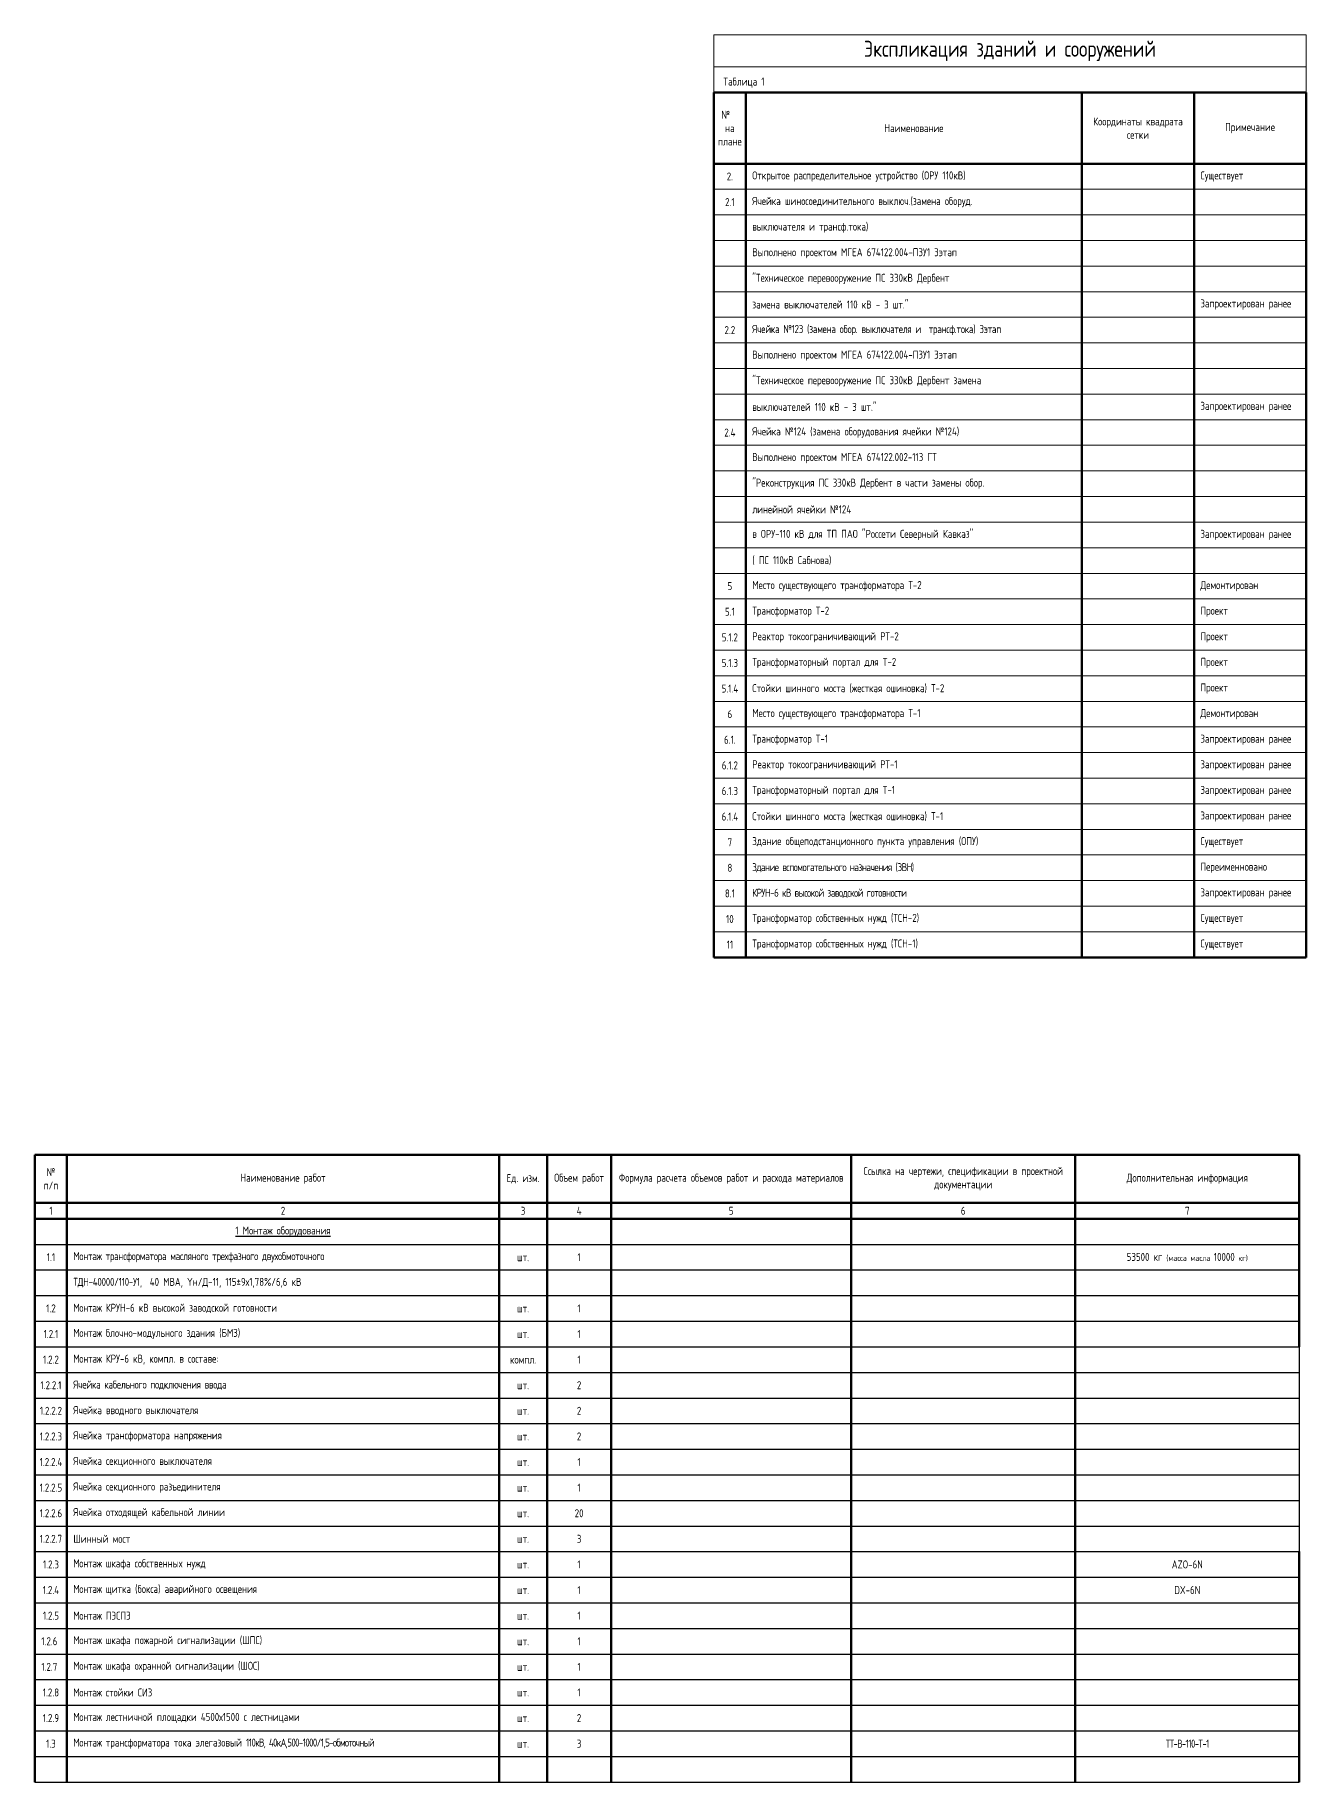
# Model space of a CAD drawing. Header units: millimetres. Extents: x 30521 to 32003, y 31973 to 33692.
# Drawn here: x 30521 to 30918, y 33146 to 33692 of the extents above; entities that cross this region are included whole.
import ezdxf

# ---------------------------------------------------------------- set-up
doc = ezdxf.new("R2010")
doc.units = ezdxf.units.MM
doc.layers.add('оформл._ЭТО_на листе', color=7, linetype='Continuous', lineweight=9)
doc.layers.add('ЭТП текст', color=7, linetype='Continuous')
doc.styles.add('gost-2.304_2.5', font='cs_gost2304.shx', dxfattribs={"height": 2.5})
doc.styles.add('ГОСТ 2.304', font='CS_Gost2304.shx')

# ---------------------------------------------------------------- blocks, each defined once
blk = doc.blocks.new('*T5')
at = {"layer": 'Defpoints', "color": 8, "linetype": 'ByBlock', "lineweight": 0, "ltscale": 100, "transparency": 16777216}
for p, q in [((0, 0), (185, 0)), ((0, 0), (0, -18)), ((185, 0), (185, -18)), ((0, -10), (185, -10))]:
    blk.add_line(p, q, dxfattribs=at)
at = {"layer": 'оформл._ЭТО_на листе', "color": 0, "linetype": 'ByBlock', "lineweight": 60, "ltscale": 100, "transparency": 16777216}
for p, q in [((0, -18), (185, -18)), ((0, -18), (0, -40.23)), ((10, -18), (10, -40.23)), ((115, -18), (115, -40.23)), ((150, -18), (150, -40.23)), ((185, -18), (185, -40.23))]:
    blk.add_line(p, q, dxfattribs=at)
at = {"layer": 'оформл._ЭТО_на листе', "lineweight": 60, "ltscale": 100, "transparency": 16777216}
for p, q in [((0, -40.23), (185, -40.23)), ((0, -40.23), (0, -288.23)), ((10, -40.23), (10, -288.23)), ((115, -40.23), (115, -288.23)), ((150, -40.23), (150, -288.23)), ((185, -40.23), (185, -288.23)), ((0, -288.23), (185, -288.23))]:
    blk.add_line(p, q, dxfattribs=at)
at = {"layer": 'оформл._ЭТО_на листе', "lineweight": 18, "ltscale": 100, "transparency": 16777216}
for p, q in [((0, -48.23), (185, -48.23)), ((0, -56.23), (185, -56.23)), ((0, -64.23), (185, -64.23)), ((0, -72.23), (185, -72.23)), ((0, -80.23), (185, -80.23)), ((0, -88.23), (185, -88.23)), ((0, -96.23), (185, -96.23)), ((0, -104.23), (185, -104.23)), ((0, -112.23), (185, -112.23)), ((0, -120.23), (185, -120.23)), ((0, -128.23), (185, -128.23)), ((0, -136.23), (185, -136.23)), ((0, -144.23), (185, -144.23)), ((0, -152.23), (185, -152.23)), ((0, -160.23), (185, -160.23)), ((0, -168.23), (185, -168.23)), ((0, -176.23), (185, -176.23)), ((0, -184.23), (185, -184.23)), ((0, -192.23), (185, -192.23)), ((0, -200.23), (185, -200.23)), ((0, -208.23), (185, -208.23)), ((0, -216.23), (185, -216.23)), ((0, -224.23), (185, -224.23)), ((0, -232.23), (185, -232.23)), ((0, -240.23), (185, -240.23)), ((0, -248.23), (185, -248.23)), ((0, -256.23), (185, -256.23)), ((0, -264.23), (185, -264.23)), ((0, -272.23), (185, -272.23)), ((0, -280.23), (185, -280.23))]:
    blk.add_line(p, q, dxfattribs=at)
at = {"layer": 'оформл._ЭТО_на листе', "color": 0, "ltscale": 100, "transparency": 16777216, "style": 'ГОСТ 2.304'}
for s, insert, char_height, width, attachment_point in [('Экспликация зданий и сооружений', (92.5, -5), 5, 182, 5), ('Таблица 1', (3, -16.5), 2.5, 179, 7), ('№    на плане', (5, -29.12), 2.5, 7, 5), ('Координаты квадрата сетки', (132.5, -29.12), 2.5, 32, 5), ('Наименование', (62.5, -29.12), 2.5, 102, 5), ('Примечание', (167.5, -29.12), 2.5, 32, 5)]:
    blk.add_mtext(s, dxfattribs=dict(at, insert=insert, char_height=char_height, width=width, attachment_point=attachment_point))
at = {"layer": 'оформл._ЭТО_на листе', "ltscale": 100, "transparency": 16777216, "char_height": 2.5, "style": 'ГОСТ 2.304'}
for s, insert, width, attachment_point in [('2.', (5, -44.23), 8, 5), ('Открытое распределительное устройство (ОРУ 110кВ)', (12, -44.23), 101, 4), ('Существует', (152, -44.23), 31, 4), ('2.1', (5, -52.23), 8, 5), ('Ячейка шиносоединительного выключ.(замена оборуд. ', (12, -52.23), 101, 4), ('выключателя и трансф.тока)', (12, -60.23), 101, 4), ('Выполнено проектом МГЕА 674122.004-ПЗУ1 3этап', (12, -68.23), 101, 4), ('"Техническое перевооружение ПС 330кВ Дербент ', (12, -76.23), 101, 4), ('замена выключателей 110 кВ - 3 шт."', (12, -84.23), 101, 4), ('Запроектирован ранее ', (152, -84.23), 31, 4), ('2.2', (5, -92.23), 8, 5), ('{\\T0.95;Ячейка №123 (замена обор. выключателя и  трансф.тока) 3этап}', (12, -92.23), 101, 4), ('Выполнено проектом МГЕА 674122.004-ПЗУ1 3этап', (12, -100.23), 101, 4), ('"Техническое перевооружение ПС 330кВ Дербент замена ', (12, -108.23), 101, 4), ('выключателей 110 кВ - 3 шт."', (12, -116.23), 101, 4), ('Запроектирован ранее ', (152, -116.23), 31, 4), ('2.4', (5, -124.23), 8, 5), ('Ячейка №124 (замена оборудования ячейки №124)  ', (12, -124.23), 101, 4), ('Выполнено проектом МГЕА 674122.002-113 ГТ ', (12, -132.23), 101, 4), ('"Реконструкция ПС 330кВ Дербент в части замены обор. ', (12, -140.23), 101, 4), ('линейной ячейки №124 ', (12, -148.23), 101, 4), ('в ОРУ-110 кВ для ТП ПАО "Россети Северный Кавказ"', (12, -156.23), 101, 4), ('Запроектирован ранее ', (152, -156.23), 31, 4), ('( ПС 110кВ Сабнова)', (12, -164.23), 101, 4), ('5', (5, -172.23), 8, 5), ('Место существующего трансформатора Т-2', (12, -172.23), 101, 4), ('Демонтирован', (152, -172.23), 31, 4), ('5.1', (5, -180.23), 8, 5), ('Трансформатор Т-2', (12, -180.23), 101, 4), ('Проект ', (152, -180.23), 31, 4), ('5.1.2', (5, -188.23), 8, 5), ('Реактор токоограничивающий РТ-2', (12, -188.23), 101, 4), ('Проект ', (152, -188.23), 31, 4), ('5.1.3', (5, -196.23), 8, 5), ('Трансформаторный портал для Т-2', (12, -196.23), 101, 4), ('Проект ', (152, -196.23), 31, 4), ('5.1.4', (5, -204.23), 8, 5), ('Стойки шинного моста (жесткая ошиновка) Т-2', (12, -204.23), 101, 4), ('Проект ', (152, -204.23), 31, 4), ('6', (5, -212.23), 8, 5), ('Место существующего трансформатора Т-1', (12, -212.23), 101, 4), ('Демонтирован', (152, -212.23), 31, 4), ('6.1.', (5, -220.23), 8, 5), ('Трансформатор Т-1', (12, -220.23), 101, 4), ('Запроектирован ранее ', (152, -220.23), 31, 4), ('6.1.2', (5, -228.23), 8, 5), ('Реактор токоограничивающий РТ-1', (12, -228.23), 101, 4), ('Запроектирован ранее ', (152, -228.23), 31, 4), ('Трансформаторный портал для Т-1', (12, -236.23), 101, 4), ('Запроектирован ранее ', (152, -236.23), 31, 4), ('6.1.3', (5, -236.23), 8, 5), ('6.1.4', (5, -244.23), 8, 5), ('Стойки шинного моста (жесткая ошиновка) Т-1 ', (12, -244.23), 101, 4), ('Запроектирован ранее ', (152, -244.23), 31, 4), ('7', (5, -252.23), 8, 5), ('Здание общеподстанционного пункта управления (ОПУ)', (12, -252.23), 101, 4), ('Существует ', (152, -252.23), 31, 4), ('8', (5, -260.23), 8, 5), ('{\\T0.9;Здание вспомогательного назначения (ЗВН) }', (12, -260.23), 101, 4), ('Переименновано', (152, -260.23), 31, 4), ('8.1', (5, -268.23), 8, 5), ('{\\T0.9;КРУН-6 кВ высокой заводской готовности }', (12, -268.23), 101, 4), ('Запроектирован ранее ', (152, -268.23), 31, 4), ('10', (5, -276.23), 8, 5), ('Трансформатор собственных нужд (ТСН-2) ', (12, -276.23), 101, 4), ('Существует ', (152, -276.23), 31, 4), ('11', (5, -284.23), 8, 5), ('Трансформатор собственных нужд (ТСН-1) ', (12, -284.23), 101, 4), ('Существует ', (152, -284.23), 31, 4)]:
    blk.add_mtext(s, dxfattribs=dict(at, insert=insert, width=width, attachment_point=attachment_point))
blk = doc.blocks.new('*T6')
at = {"layer": 'ЭТП текст', "lineweight": 50, "ltscale": 100, "transparency": 16777216}
for p, q in [((0, 0), (395, 0)), ((0, 0), (0, -52)), ((10, 0), (10, -52)), ((145, 0), (145, -36)), ((160, 0), (160, -36)), ((180, 0), (180, -36)), ((255, 0), (255, -44)), ((325, 0), (325, -196)), ((395, 0), (395, -60)), ((0, -15), (395, -15)), ((145, -44), (145, -180)), ((160, -44), (160, -196)), ((180, -44), (180, -196)), ((0, -68), (0, -92)), ((10, -68), (10, -92)), ((0, -100), (0, -196)), ((10, -100), (10, -196)), ((255, -108), (255, -116)), ((255, -124), (255, -140)), ((395, -124), (395, -196)), ((255, -156), (255, -164)), ((255, -172), (255, -196)), ((145, -188), (145, -196))]:
    blk.add_line(p, q, dxfattribs=at)
at = {"layer": 'ЭТП текст', "color": 0, "lineweight": 50, "ltscale": 100, "transparency": 16777216}
for p, q in [((0, -20), (395, -20)), ((145, -36), (145, -44)), ((160, -36), (160, -44)), ((180, -36), (180, -44)), ((255, -44), (255, -108)), ((255, -116), (255, -124)), ((145, -180), (145, -188))]:
    blk.add_line(p, q, dxfattribs=at)
at = {"layer": 'ЭТП текст', "color": 0, "lineweight": -2, "ltscale": 100, "transparency": 16777216}
for p, q in [((0, -28), (395, -28)), ((0, -36), (10, -36)), ((145, -36), (395, -36)), ((0, -44), (10, -44)), ((145, -44), (395, -44)), ((0, -52), (10, -52)), ((145, -52), (395, -52)), ((0, -60), (10, -60)), ((145, -60), (395, -60)), ((0, -68), (10, -68)), ((145, -68), (395, -68)), ((0, -76), (10, -76)), ((145, -76), (395, -76)), ((0, -84), (10, -84)), ((145, -84), (395, -84)), ((0, -92), (10, -92)), ((145, -92), (395, -92)), ((0, -100), (10, -100)), ((145, -100), (395, -100)), ((0, -108), (10, -108)), ((145, -108), (395, -108)), ((0, -116), (10, -116)), ((145, -116), (395, -116)), ((0, -124), (10, -124)), ((145, -124), (395, -124)), ((0, -132), (10, -132)), ((145, -132), (395, -132)), ((0, -140), (10, -140)), ((145, -140), (395, -140)), ((0, -148), (10, -148)), ((145, -148), (180, -148)), ((255, -148), (395, -148)), ((145, -156), (180, -156)), ((255, -156), (395, -156)), ((145, -164), (180, -164)), ((255, -164), (395, -164)), ((0, -172), (10, -172)), ((145, -172), (395, -172)), ((0, -180), (10, -180)), ((145, -180), (395, -180)), ((0, -188), (10, -188)), ((145, -188), (395, -188)), ((0, -196), (10, -196)), ((145, -196), (395, -196))]:
    blk.add_line(p, q, dxfattribs=at)
at = {"layer": 'ЭТП текст', "color": 0, "linetype": 'ByBlock', "lineweight": -2, "ltscale": 100, "transparency": 16777216}
for p, q in [((10, -36), (145, -36)), ((10, -44), (145, -44)), ((10, -52), (145, -52)), ((10, -60), (145, -60)), ((10, -68), (145, -68)), ((10, -76), (145, -76)), ((10, -84), (145, -84)), ((10, -92), (145, -92)), ((10, -100), (145, -100)), ((10, -108), (145, -108)), ((10, -116), (145, -116)), ((10, -124), (145, -124)), ((10, -132), (145, -132)), ((10, -140), (145, -140)), ((10, -148), (145, -148)), ((180, -148), (255, -148)), ((0, -156), (145, -156)), ((180, -156), (255, -156)), ((0, -164), (145, -164)), ((180, -164), (255, -164)), ((10, -172), (145, -172)), ((10, -180), (145, -180)), ((10, -196), (145, -196))]:
    blk.add_line(p, q, dxfattribs=at)
at = {"layer": 'ЭТП текст', "color": 0, "linetype": 'ByBlock', "lineweight": 50, "ltscale": 100, "transparency": 16777216}
for p, q in [((0, -52), (0, -68)), ((10, -52), (10, -68)), ((0, -92), (0, -100)), ((10, -92), (10, -100)), ((255, -140), (255, -156)), ((255, -164), (255, -172))]:
    blk.add_line(p, q, dxfattribs=at)
at = {"layer": 'ЭТП текст', "lineweight": 30, "ltscale": 100, "transparency": 16777216}
blk.add_line((395, -60), (395, -124), dxfattribs=at)
at = {"layer": 'ЭТП текст', "color": 0, "linetype": 'ByBlock', "lineweight": 25, "ltscale": 100, "transparency": 16777216}
blk.add_line((10, -188), (145, -188), dxfattribs=at)
at = {"layer": 'ЭТП текст', "ltscale": 100, "transparency": 16777216, "char_height": 2.5}
for s, insert, width, attachment_point, style in [('№ \\Pп/п', (5, -7.5), 7, 5, 'gost-2.304_2.5'), ('Ссылка на чертежи, спецификации в проектной документации', (290, -7.5), 67, 5, 'gost-2.304_2.5'), ('Наименование работ', (77.5, -7.5), 132, 5, 'gost-2.304_2.5'), ('Ед. изм.', (152.5, -7.5), 12, 5, 'gost-2.304_2.5'), ('Объем работ', (170, -7.5), 17, 5, 'gost-2.304_2.5'), ('Формула расчета объемов работ и расхода материалов', (217.5, -7.5), 72, 5, 'gost-2.304_2.5'), ('Дополнительная информация', (360, -7.5), 67, 5, 'gost-2.304_2.5'), ('1', (5, -17.5), 9.98, 5, 'gost-2.304_2.5'), ('2', (77.5, -17.5), 132, 5, 'gost-2.304_2.5'), ('3', (152.5, -17.5), 11, 5, 'gost-2.304_2.5'), ('4', (170, -17.5), 17.8, 5, 'gost-2.304_2.5'), ('5', (217.5, -17.5), 73, 5, 'gost-2.304_2.5'), ('6', (290, -17.5), 69.98, 5, 'gost-2.304_2.5'), ('7', (360, -17.5), 66, 5, 'gost-2.304_2.5'), ('{\\L1 Монтаж оборудования}', (77.5, -24), 132, 5, 'gost-2.304_2.5'), ('1.1', (5, -32), 9.98, 5, 'gost-2.304_2.5'), ('{\\T0.95;Монтаж трансформатора масляного трехфазного двухобмоточного }', (12, -32), 131, 4, 'ГОСТ 2.304'), ('шт.', (152.5, -32), 14.98, 5, 'gost-2.304_2.5'), ('1', (170, -32), 19.98, 5, 'gost-2.304_2.5'), ('53500 кг {\\H0.72x;(масса масла }10000{\\H0.72x; кг)}', (360, -32), 69.98, 5, 'ГОСТ 2.304'), ('{\\T0.95;ТДН-40000/110-У1,  }40 МВА, Yн/Д-11, 115±9х1,78%/6,6 кВ', (12, -40), 131, 4, 'ГОСТ 2.304'), ('1.2', (5, -48), 9.98, 5, 'gost-2.304_2.5'), ('{\\T0.95;Монтаж} КРУН-6 кВ высокой заводской готовности', (12, -48), 131, 4, 'ГОСТ 2.304'), ('шт.', (152.5, -48), 14.98, 5, 'gost-2.304_2.5'), ('1', (170, -48), 19.98, 5, 'gost-2.304_2.5'), ('{\\T0.95;Монтаж} блочно-модульного здания (БМЗ) ', (12, -56), 131, 4, 'ГОСТ 2.304'), ('1.2.1', (5, -56), 9, 5, 'ГОСТ 2.304'), ('шт.', (152.5, -56), 14.98, 5, 'gost-2.304_2.5'), ('1', (170, -56), 19.98, 5, 'gost-2.304_2.5'), ('1.2.2', (5, -64), 9, 5, 'ГОСТ 2.304'), ('{\\T0.95;Монтаж} КРУ-6 кВ, компл. в составе:', (12, -64), 131, 4, 'ГОСТ 2.304'), ('компл.', (152.5, -64), 14.98, 5, 'gost-2.304_2.5'), ('1', (170, -64), 19.98, 5, 'ГОСТ 2.304'), ('1.2.2.1', (5, -72), 9.98, 5, 'gost-2.304_2.5'), ('{\\T0.95;Ячейка кабельного подключения ввода}', (12, -72), 131, 4, 'ГОСТ 2.304'), ('2', (170, -72), 18, 5, 'ГОСТ 2.304'), ('шт.', (152.5, -72), 14.98, 5, 'gost-2.304_2.5'), ('1.2.2.2', (5, -80), 9.98, 5, 'gost-2.304_2.5'), ('Ячейка вводного выключателя', (12, -80), 131, 4, 'ГОСТ 2.304'), ('шт.', (152.5, -80), 14.98, 5, 'gost-2.304_2.5'), ('2', (170, -80), 18, 5, 'ГОСТ 2.304'), ('1.2.2.3', (5, -88), 9.98, 5, 'gost-2.304_2.5'), ('Ячейка трансформатора напряжения', (12, -88), 131, 4, 'ГОСТ 2.304'), ('2', (170, -88), 18, 5, 'ГОСТ 2.304'), ('шт.', (152.5, -88), 14.98, 5, 'gost-2.304_2.5'), ('1.2.2.4', (5, -96), 9, 5, 'ГОСТ 2.304'), ('Ячейка секционного выключателя', (12, -96), 131, 4, 'ГОСТ 2.304'), ('шт.', (152.5, -96), 14.98, 5, 'gost-2.304_2.5'), ('1', (170, -96), 18, 5, 'ГОСТ 2.304'), ('1.2.2.5', (5, -104), 9.98, 5, 'gost-2.304_2.5'), ('Ячейка секционного разъединителя', (12, -104), 131, 4, 'ГОСТ 2.304'), ('шт.', (152.5, -104), 14.98, 5, 'gost-2.304_2.5'), ('1', (170, -104), 18, 5, 'ГОСТ 2.304'), ('1.2.2.6', (5, -112), 9.98, 5, 'gost-2.304_2.5'), ('Ячейка отходящей кабельной линии', (12, -112), 131, 4, 'ГОСТ 2.304'), ('шт.', (152.5, -112), 14.98, 5, 'gost-2.304_2.5'), ('20', (170, -112), 18, 5, 'ГОСТ 2.304'), ('1.2.2.7', (5, -120), 9.98, 5, 'gost-2.304_2.5'), ('Шинный мост', (12, -120), 131, 4, 'ГОСТ 2.304'), ('шт.', (152.5, -120), 14.98, 5, 'gost-2.304_2.5'), ('3', (170, -120), 18, 5, 'ГОСТ 2.304'), ('1.2.3', (5, -128), 9.98, 5, 'gost-2.304_2.5'), ('{\\T0.95;Монтаж} шкафа собственных нужд ', (12, -128), 131, 4, 'ГОСТ 2.304'), ('шт.', (152.5, -128), 14.98, 5, 'gost-2.304_2.5'), ('1', (170, -128), 19.98, 5, 'ГОСТ 2.304'), ('AZO-6N', (360, -128), 69.98, 5, 'ГОСТ 2.304'), ('1.2.4', (5, -136), 9.98, 5, 'gost-2.304_2.5'), ('{\\T0.95;Монтаж} щитка (бокса) аварийного освещения', (12, -136), 131, 4, 'ГОСТ 2.304'), ('шт.', (152.5, -136), 14.98, 5, 'gost-2.304_2.5'), ('1', (170, -136), 19.98, 5, 'ГОСТ 2.304'), ('DX-6N', (360, -136), 69.98, 5, 'ГОСТ 2.304'), ('1.2.5', (5, -144), 9.98, 5, 'gost-2.304_2.5'), ('{\\T0.95;Монтаж} ПЭСПЗ ', (12, -144), 131, 4, 'ГОСТ 2.304'), ('шт.', (152.5, -144), 14.98, 5, 'gost-2.304_2.5'), ('1', (170, -144), 19.98, 5, 'gost-2.304_2.5'), ('1.2.6', (2, -152), 6, 4, 'ГОСТ 2.304'), ('{\\T0.95;Монтаж} шкафа пожарной сигнализации (ШПС) ', (12, -152), 131, 4, 'ГОСТ 2.304'), ('шт.', (152.5, -152), 14.98, 5, 'gost-2.304_2.5'), ('1', (170, -152), 19.98, 5, 'gost-2.304_2.5'), ('{\\T0.95;Монтаж} шкафа охранной сигнализации (ШОС)', (12, -160), 131, 4, 'ГОСТ 2.304'), ('1.2.7', (2, -160), 6, 4, 'ГОСТ 2.304'), ('шт.', (152.5, -160), 14.98, 5, 'gost-2.304_2.5'), ('1', (170, -160), 19.98, 5, 'gost-2.304_2.5'), ('1.2.8', (5, -168), 9.98, 5, 'gost-2.304_2.5'), ('{\\T0.95;Монтаж} стойки СИЗ', (12, -168), 131, 4, 'ГОСТ 2.304'), ('шт.', (152.5, -168), 14.98, 5, 'gost-2.304_2.5'), ('1', (170, -168), 19.98, 5, 'gost-2.304_2.5'), ('{\\T0.95;Монтаж} лестничной площадки 4500х1500 с лестницами', (12, -176), 131, 4, 'ГОСТ 2.304'), ('1.2.9', (5, -176), 9.98, 5, 'gost-2.304_2.5'), ('шт.', (152.5, -176), 14.98, 5, 'gost-2.304_2.5'), ('2', (170, -176), 19.98, 5, 'gost-2.304_2.5'), ('1.3', (5, -184), 9.98, 5, 'gost-2.304_2.5'), ('{\\T0.95;Монтаж} {\\C0;трансформатора тока элегазовый \\A1;\\T0.8;\\C256;110кВ, 40кА,500-1000/1,5-обмоточный}', (12, -184), 131, 4, 'gost-2.304_2.5'), ('шт.', (152.5, -184), 14.98, 5, 'gost-2.304_2.5'), ('3', (170, -184), 19.98, 5, 'gost-2.304_2.5'), ('{\\T0.8;\\C0;ТТ-В-110-Т-1}', (360, -184), 69.98, 5, 'gost-2.304_2.5')]:
    blk.add_mtext(s, dxfattribs=dict(at, insert=insert, width=width, attachment_point=attachment_point, style=style))

msp = doc.modelspace()

# ---------------------------------------------------------------- block references
for name, p in [('*T5', (30733.07, 33691.73)), ('*T6', (30520.97, 33341.83))]:
    msp.add_blockref(name, p)

doc.saveas('drawing.dxf')
